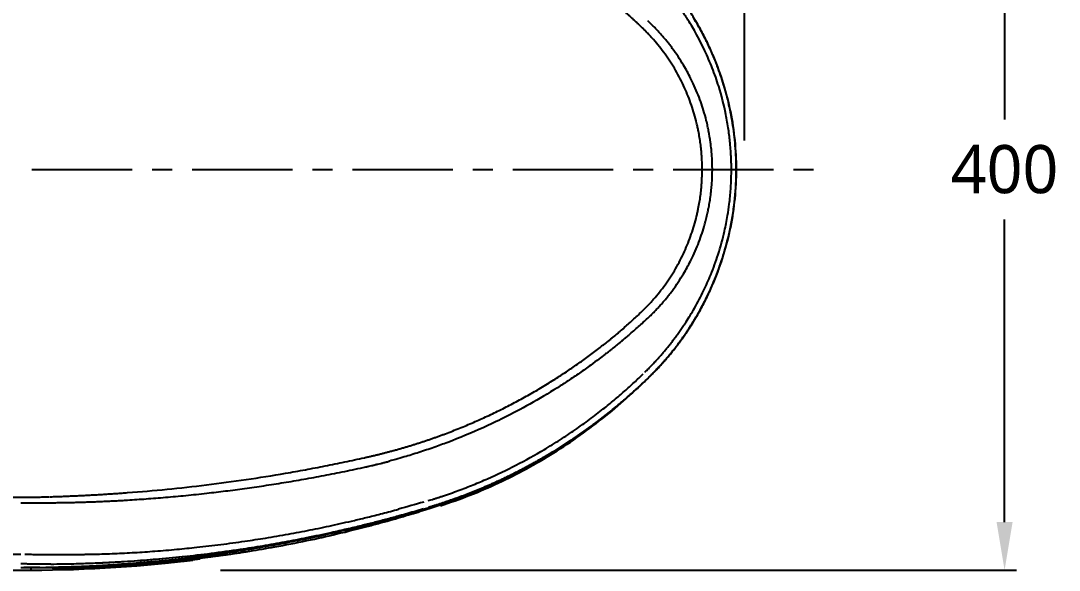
# Model space of a CAD drawing. Extents: x -7692 to 9871, y -72 to 2456.
# Drawn here: x -7241 to -6723, y 1476 to 1750 of the extents above; entities that cross this region are included whole.
import ezdxf

# ---------------------------------------------------------------- set-up
doc = ezdxf.new("R2010")
doc.units = 0
doc.header["$LTSCALE"] = 20
doc.header["$MEASUREMENT"] = 0
doc.linetypes.add('CENTER', pattern=[2, 1.25, -0.25, 0.25, -0.25])
doc.layers.get('0').update_dxf_attribs({"linetype": 'CONTINUOUS'})
doc.layers.get('DEFPOINTS').update_dxf_attribs({"linetype": 'CONTINUOUS'})
doc.layers.add('CENTER', color=2, linetype='CENTER')
doc.styles.get("Standard").update_dxf_attribs({"font": 'NanumGothic.ttf'})
doc.dimstyles.get("Standard").update_dxf_attribs({"dimtxt": 2.7, "dimasz": 2.5, "dimexe": 1.5, "dimexo": 1.5, "dimgap": 1.5, "dimtad": 1, "dimdec": 0, "dimlfac": 10, "dimzin": 0, "dimdsep": 46, "dimtxsty": 'Standard', "dimcen": 0, "dimclrt": 2, "dimadec": 0, "dimazin": 0, "dimtfac": 1, "dimtdec": 0, "dimtmove": 0, "dimatfit": 3, "dimfxl": 0, "dimtolj": 1, "dimtzin": 0, "dimarcsym": 0})

# ---------------------------------------------------------------- blocks, each defined once
blk = doc.blocks.new('*D40')
at = {"color": 3, "lineweight": -2}
for p, q in [((-7534.92, 1868.66), (-7534.92, 1979.6)), ((-6879.87, 1690.11), (-6879.87, 1979.6)), ((-7514.92, 1974.6), (-6899.87, 1974.6))]:
    blk.add_line(p, q, dxfattribs=at)
at = {"color": 3}
for points in [[(-7514.92, 1977.94), (-7514.92, 1971.27), (-7534.92, 1974.6)], [(-6899.87, 1977.94), (-6899.87, 1971.27), (-6879.87, 1974.6)]]:
    blk.add_solid(points, dxfattribs=at)
at = {"layer": 'DEFPOINTS', "color": 0}
for p in [(-6879.87, 1974.6), (-7534.92, 1867.16), (-6879.87, 1688.61)]:
    blk.add_point(p, dxfattribs=at)
at = {"color": 2, "insert": (-7207.4, 1995.49), "char_height": 20, "attachment_point": 5}
blk.add_mtext('\\A1;655', dxfattribs=at)
blk = doc.blocks.new('*D42')
at = {"color": 3, "lineweight": -2}
for p, q in [((-7137.92, 1875.72), (-6744.11, 1875.72)), ((-6750.11, 1851.72), (-6750.11, 1700.7)), ((-6750.11, 1499.72), (-6750.11, 1650.74)), ((-7141.31, 1475.72), (-6744.11, 1475.72))]:
    blk.add_line(p, q, dxfattribs=at)
at = {"color": 3}
for points in [[(-6754.11, 1851.72), (-6746.11, 1851.72), (-6750.11, 1875.72)], [(-6754.11, 1499.72), (-6746.11, 1499.72), (-6750.11, 1475.72)]]:
    blk.add_solid(points, dxfattribs=at)
at = {"layer": 'DEFPOINTS', "color": 0}
for p in [(-7139.72, 1875.72), (-7143.11, 1475.72), (-6750.11, 1475.72)]:
    blk.add_point(p, dxfattribs=at)
at = {"color": 2, "insert": (-6750.11, 1675.72), "char_height": 24, "attachment_point": 5}
blk.add_mtext('\\A1;400', dxfattribs=at)

msp = doc.modelspace()

# ---------------------------------------------------------------- linework, layer by layer
for p, q in [((-7225.32, 1476.93), (-7216.58, 1476.9)), ((-7179.91, 1479.07), (-7179.59, 1478.49))]:
    msp.add_line(p, q)
at = {"flags": 128}
for points in [[(-7235.71, 1475.74), (-7235.71, 1475.87), (-7235.71, 1476.26), (-7235.71, 1476.91), (-7235.71, 1476.94)], [(-7176.59, 1479.32), (-7176.43, 1479.59), (-7176.33, 1480.02)]]:
    msp.add_lwpolyline(points, dxfattribs=at)
for centre, radius, start, end in [((-7112.35, 1757.25), 261.13, 287.8474, 301.176), ((-7239.35, 2173.88), 696.73, 269.86822, 286.42933), ((-7234.87, 2203.79), 725.1, 271.99119, 276.00867), ((-7154.15, 1482.71), 2.28, 334.3735, 359.714), ((-7235.44, 2111.48), 635.66, 269.97515, 277.59532)]:
    msp.add_arc(centre, radius, start, end)
for points, knots in [([(-6927.51, 1572.01), (-6927.22, 1572.29), (-6926.64, 1572.86), (-6925.78, 1573.73), (-6924.92, 1574.6), (-6924.08, 1575.47), (-6923.24, 1576.36), (-6922.42, 1577.24), (-6921.6, 1578.14), (-6920.79, 1579.04), (-6919.98, 1579.94), (-6919.19, 1580.85), (-6918.4, 1581.77), (-6917.63, 1582.69), (-6916.86, 1583.61), (-6916.1, 1584.54), (-6915.35, 1585.48), (-6914.61, 1586.42), (-6913.88, 1587.37), (-6913.16, 1588.32), (-6912.44, 1589.27), (-6911.74, 1590.23), (-6911.04, 1591.19), (-6910.35, 1592.16), (-6909.67, 1593.13), (-6907.86, 1595.78), (-6905.02, 1600.18), (-6901.41, 1606.46), (-6898.13, 1612.87), (-6894.18, 1621.65), (-6890.07, 1632.96), (-6886.5, 1646.98), (-6884.35, 1661.28), (-6883.63, 1675.72), (-6884.35, 1690.17), (-6886.5, 1704.46), (-6890.07, 1718.48), (-6894.18, 1729.8), (-6898.13, 1738.57), (-6901.41, 1744.98), (-6905.02, 1751.26), (-6908.04, 1755.94), (-6910.25, 1759.14), (-6911.52, 1760.92), (-6912.82, 1762.69), (-6914.16, 1764.44), (-6915.52, 1766.18), (-6916.92, 1767.9), (-6918.34, 1769.61), (-6919.8, 1771.29), (-6921.28, 1772.96), (-6922.79, 1774.61), (-6924.34, 1776.24), (-6925.91, 1777.85), (-6926.98, 1778.91), (-6927.51, 1779.44)], [0, 0, 0, 0, 0.005295, 0.010583, 0.015863, 0.021136, 0.026401, 0.031659, 0.036909, 0.042152, 0.047388, 0.052616, 0.057836, 0.06305, 0.068255, 0.073454, 0.078645, 0.083828, 0.089004, 0.094173, 0.099334, 0.104488, 0.109634, 0.114773, 0.119904, 0.125028, 0.15653, 0.187867, 0.219038, 0.250045, 0.312712, 0.375023, 0.437568, 0.500001, 0.562433, 0.624979, 0.687289, 0.749957, 0.780963, 0.812134, 0.843471, 0.874973, 0.884438, 0.893929, 0.903445, 0.912986, 0.922553, 0.932145, 0.941763, 0.951405, 0.961074, 0.970767, 0.980486, 0.99023, 1, 1, 1, 1]), ([(-6931.06, 1746.6), (-6931.44, 1746.95), (-6932.19, 1747.67), (-6933.32, 1748.73), (-6934.46, 1749.79), (-6935.6, 1750.84), (-6936.76, 1751.89), (-6937.93, 1752.93), (-6939.1, 1753.97), (-6940.56, 1755.25), (-6942.3, 1756.74), (-6944.32, 1758.45), (-6946.37, 1760.14), (-6948.43, 1761.81), (-6949.82, 1762.91), (-6950.52, 1763.46)], [0, 0, 0, 0, 0.0600672, 0.1202701, 0.1806111, 0.2410924, 0.3017163, 0.362485, 0.4234008, 0.4844659, 0.5874198, 0.6904398, 0.7935362, 0.8967195, 1, 1, 1, 1]), ([(-6912.95, 1593.88), (-6912.72, 1594.2), (-6912.26, 1594.84), (-6911.57, 1595.82), (-6910.9, 1596.79), (-6910.23, 1597.78), (-6909.57, 1598.76), (-6908.46, 1600.46), (-6906.84, 1603.05), (-6903.83, 1608.14), (-6900.3, 1614.85), (-6896.34, 1623.77), (-6892.75, 1633.68), (-6890.04, 1643.59), (-6888.38, 1652.03), (-6887.36, 1659.01), (-6886.68, 1665.93), (-6886.35, 1673.51), (-6886.44, 1681.18), (-6886.94, 1688.56), (-6887.81, 1695.88), (-6889.46, 1705.43), (-6891.69, 1714.14), (-6894.24, 1721.83), (-6896.45, 1727.79), (-6899.69, 1735.33), (-6903.3, 1742.34), (-6906.43, 1747.72), (-6908.24, 1750.64), (-6909.73, 1752.92), (-6910.79, 1754.48), (-6911.86, 1756.03), (-6912.59, 1757.05), (-6912.95, 1757.56)], [0, 0, 0, 0, 0.006789, 0.013578, 0.020369, 0.027162, 0.033958, 0.040758, 0.062014, 0.086346, 0.142132, 0.192064, 0.253649, 0.322746, 0.36805, 0.401158, 0.443638, 0.487235, 0.531263, 0.575004, 0.614094, 0.657721, 0.741073, 0.767946, 0.796731, 0.850029, 0.908741, 0.931758, 0.956915, 0.967698, 0.978471, 0.989237, 1, 1, 1, 1]), ([(-6931.06, 1604.85), (-6930.84, 1605.06), (-6930.38, 1605.5), (-6929.71, 1606.17), (-6929.04, 1606.84), (-6928.38, 1607.51), (-6927.73, 1608.2), (-6927.08, 1608.89), (-6926.44, 1609.58), (-6925.81, 1610.28), (-6924.38, 1611.9), (-6922.21, 1614.5), (-6919.4, 1618.22), (-6916.73, 1622.11), (-6914.22, 1626.2), (-6911.91, 1630.41), (-6909.16, 1636.08), (-6906.25, 1643.34), (-6904.32, 1649.95), (-6903.32, 1654.28), (-6902.82, 1656.66), (-6902.3, 1659.5), (-6901.82, 1662.73), (-6901.45, 1665.91), (-6901.18, 1669.1), (-6901.02, 1672.36), (-6900.94, 1676.81), (-6901.09, 1681.19), (-6901.45, 1685.47), (-6901.8, 1688.57), (-6902.26, 1691.68), (-6902.75, 1694.44), (-6903.25, 1696.85), (-6904.26, 1701.27), (-6906.2, 1707.94), (-6909.1, 1715.23), (-6911.87, 1720.95), (-6914.21, 1725.21), (-6916.74, 1729.35), (-6919.44, 1733.28), (-6922.27, 1737.02), (-6924.61, 1739.81), (-6926.38, 1741.79), (-6927.52, 1743.03), (-6928.68, 1744.24), (-6929.86, 1745.43), (-6930.66, 1746.21), (-6931.06, 1746.6)], [0, 0, 0, 0, 0.005997, 0.011993, 0.017987, 0.02398, 0.029973, 0.035967, 0.041962, 0.047958, 0.053956, 0.083103, 0.112207, 0.142421, 0.172699, 0.203082, 0.233443, 0.292137, 0.351019, 0.363631, 0.376293, 0.397198, 0.418225, 0.438064, 0.457781, 0.478738, 0.499949, 0.54199, 0.561532, 0.581239, 0.601123, 0.620891, 0.634334, 0.647782, 0.706749, 0.765541, 0.796298, 0.827102, 0.857739, 0.888335, 0.917535, 0.946803, 0.957444, 0.968081, 0.978717, 0.989356, 1, 1, 1, 1]), ([(-6928.13, 1601.51), (-6927.88, 1601.74), (-6927.38, 1602.21), (-6926.64, 1602.93), (-6925.9, 1603.66), (-6925.16, 1604.41), (-6924.42, 1605.16), (-6923.68, 1605.94), (-6922.95, 1606.72), (-6922.22, 1607.52), (-6921.49, 1608.34), (-6920.77, 1609.17), (-6920.05, 1610.01), (-6919.33, 1610.86), (-6918.62, 1611.73), (-6917.91, 1612.62), (-6917.2, 1613.52), (-6916.5, 1614.43), (-6915.05, 1616.38), (-6912.91, 1619.44), (-6909.86, 1624.28), (-6907.42, 1628.71), (-6905.21, 1633.23), (-6903.49, 1637.15), (-6901.77, 1641.64), (-6900.25, 1646.27), (-6899.11, 1650.36), (-6898.31, 1653.77), (-6897.76, 1656.42), (-6897.27, 1659.13), (-6896.8, 1662.26), (-6896.42, 1665.47), (-6896.03, 1670.01), (-6895.83, 1675.71), (-6896.03, 1681.39), (-6896.41, 1685.9), (-6896.9, 1690.01), (-6897.53, 1693.87), (-6898.28, 1697.5), (-6899.07, 1700.89), (-6900.18, 1704.97), (-6901.7, 1709.61), (-6903.42, 1714.11), (-6905.14, 1718.04), (-6907.36, 1722.62), (-6909.83, 1727.13), (-6912.93, 1732.05), (-6915.3, 1735.41), (-6917.17, 1737.89), (-6918.5, 1739.57), (-6919.85, 1741.21), (-6921.21, 1742.79), (-6922.57, 1744.32), (-6923.95, 1745.79), (-6925.34, 1747.22), (-6926.73, 1748.6), (-6927.67, 1749.49), (-6928.13, 1749.94)], [0, 0, 0, 0, 0.006185, 0.01242, 0.018704, 0.025038, 0.031421, 0.037853, 0.044336, 0.050867, 0.057448, 0.064079, 0.07076, 0.07749, 0.08427, 0.0911, 0.097979, 0.104908, 0.111887, 0.141926, 0.172296, 0.215016, 0.233002, 0.263082, 0.292059, 0.319622, 0.350756, 0.368495, 0.382668, 0.399406, 0.418042, 0.439645, 0.457676, 0.499951, 0.542106, 0.559951, 0.58143, 0.616441, 0.630374, 0.648048, 0.679192, 0.706502, 0.735821, 0.765986, 0.783817, 0.827509, 0.858693, 0.888657, 0.901777, 0.914709, 0.927455, 0.940012, 0.952383, 0.964567, 0.976565, 0.988376, 1, 1, 1, 1]), ([(-6905.5, 1599.68), (-6905.28, 1600.04), (-6904.05, 1601.97), (-6902.12, 1605.4), (-6899.79, 1609.75), (-6897.79, 1613.85), (-6895.95, 1617.91), (-6894.07, 1622.41), (-6892.21, 1627.38), (-6890.4, 1632.83), (-6888.76, 1638.52), (-6887.26, 1644.72), (-6885.92, 1651.57), (-6884.87, 1658.87), (-6884.21, 1666.23), (-6883.84, 1675.31), (-6884.14, 1685.79), (-6885.44, 1697.35), (-6887.46, 1707.99), (-6890.12, 1717.95), (-6892.61, 1725.24), (-6894.49, 1730.01), (-6895.53, 1732.52), (-6896.59, 1734.96), (-6897.67, 1737.31), (-6898.77, 1739.6), (-6899.99, 1742.03), (-6901.87, 1745.63), (-6903.53, 1748.41), (-6904.65, 1750.29)], [0, 0, 0, 0, 0.008108, 0.043289, 0.074515, 0.101563, 0.129695, 0.15891, 0.194007, 0.23024, 0.267609, 0.306114, 0.350989, 0.399789, 0.445628, 0.491056, 0.57173, 0.644009, 0.711037, 0.77672, 0.839216, 0.856752, 0.8739, 0.890658, 0.907028, 0.923008, 0.9386, 0.958559, 1, 1, 1, 1]), ([(-6950.52, 1587.98), (-6950.09, 1588.33), (-6949.22, 1589.01), (-6947.92, 1590.05), (-6946.63, 1591.09), (-6945.35, 1592.15), (-6944.07, 1593.21), (-6942.8, 1594.28), (-6941.54, 1595.35), (-6939.91, 1596.76), (-6937.93, 1598.5), (-6935.6, 1600.6), (-6933.31, 1602.71), (-6931.81, 1604.13), (-6931.06, 1604.85)], [0, 0, 0, 0, 0.064567, 0.129099, 0.193598, 0.258065, 0.322505, 0.386919, 0.45131, 0.51568, 0.637602, 0.758951, 0.879744, 1, 1, 1, 1]), ([(-6948.07, 1584.53), (-6947.62, 1584.89), (-6946.72, 1585.59), (-6945.39, 1586.66), (-6944.07, 1587.72), (-6942.75, 1588.79), (-6941.45, 1589.86), (-6940.17, 1590.93), (-6938.89, 1592), (-6937.21, 1593.43), (-6935.14, 1595.21), (-6932.73, 1597.34), (-6930.4, 1599.43), (-6928.88, 1600.82), (-6928.13, 1601.51)], [0, 0, 0, 0, 0.065504, 0.130699, 0.195586, 0.260165, 0.324437, 0.388402, 0.452062, 0.515417, 0.641397, 0.764151, 0.883685, 1, 1, 1, 1]), ([(-6910.56, 1591.99), (-6909.58, 1593.4), (-6907.83, 1595.91), (-6906.22, 1598.52), (-6905.5, 1599.68)], [0, 0, 0, 0, 0.557878, 1, 1, 1, 1]), ([(-6929.53, 1574.56), (-6929.24, 1574.85), (-6928.65, 1575.43), (-6927.79, 1576.3), (-6926.95, 1577.17), (-6926.12, 1578.03), (-6925.3, 1578.89), (-6924.51, 1579.74), (-6923.73, 1580.59), (-6922.97, 1581.44), (-6922.22, 1582.28), (-6921.48, 1583.12), (-6920.56, 1584.19), (-6919.45, 1585.51), (-6918.14, 1587.1), (-6916.83, 1588.73), (-6915.53, 1590.4), (-6914.23, 1592.12), (-6913.38, 1593.29), (-6912.95, 1593.88)], [0, 0, 0, 0, 0.0486696, 0.0967577, 0.1442705, 0.191214, 0.237594, 0.283416, 0.3286853, 0.373407, 0.4175861, 0.4612274, 0.5043354, 0.5838152, 0.6645007, 0.7464237, 0.8296204, 0.914131, 1, 1, 1, 1]), ([(-6927.56, 1572.06), (-6927.27, 1572.35), (-6926.68, 1572.93), (-6925.81, 1573.8), (-6924.95, 1574.67), (-6924.11, 1575.55), (-6923.28, 1576.42), (-6922.46, 1577.3), (-6921.66, 1578.17), (-6920.87, 1579.05), (-6920.09, 1579.92), (-6919.33, 1580.79), (-6918.58, 1581.67), (-6917.84, 1582.54), (-6917.12, 1583.41), (-6916.41, 1584.28), (-6915.71, 1585.14), (-6915.03, 1586.01), (-6914.35, 1586.87), (-6913.69, 1587.73), (-6913.04, 1588.59), (-6912.4, 1589.44), (-6911.78, 1590.29), (-6911.16, 1591.14), (-6910.76, 1591.71), (-6910.56, 1591.99)], [0, 0, 0, 0, 0.047392, 0.094429, 0.141112, 0.18744, 0.233412, 0.279028, 0.324289, 0.369193, 0.413741, 0.457933, 0.501768, 0.545248, 0.58837, 0.631137, 0.673547, 0.7156, 0.757298, 0.798639, 0.839624, 0.880253, 0.920525, 0.960441, 1, 1, 1, 1]), ([(-7057.76, 1534.73), (-7057.19, 1534.88), (-7056.04, 1535.18), (-7054.32, 1535.65), (-7052.61, 1536.13), (-7050.9, 1536.62), (-7049.2, 1537.12), (-7047.49, 1537.62), (-7045.8, 1538.14), (-7044.11, 1538.67), (-7042.42, 1539.2), (-7040.73, 1539.75), (-7039.05, 1540.3), (-7037.38, 1540.87), (-7035.71, 1541.45), (-7034.04, 1542.03), (-7032.38, 1542.63), (-7030.72, 1543.23), (-7027.26, 1544.52), (-7022.03, 1546.56), (-7015.07, 1549.48), (-7008.16, 1552.59), (-7001.32, 1555.88), (-6994.57, 1559.34), (-6987.93, 1562.96), (-6981.4, 1566.74), (-6976.18, 1569.95), (-6972.2, 1572.49), (-6969.43, 1574.31), (-6966.67, 1576.16), (-6963.93, 1578.05), (-6961.21, 1579.97), (-6958.51, 1581.92), (-6955.83, 1583.91), (-6953.16, 1585.92), (-6951.4, 1587.3), (-6950.52, 1587.98)], [0, 0, 0, 0, 0.014895, 0.029773, 0.044636, 0.059482, 0.074314, 0.089131, 0.103933, 0.118723, 0.133499, 0.148262, 0.163014, 0.177754, 0.192484, 0.207202, 0.221911, 0.236611, 0.251302, 0.313958, 0.376708, 0.439593, 0.502654, 0.565523, 0.628122, 0.690491, 0.752673, 0.780074, 0.807487, 0.834914, 0.862361, 0.88983, 0.917324, 0.944849, 0.972406, 1, 1, 1, 1]), ([(-6948.07, 1584.53), (-6948.56, 1584.15), (-6950, 1583.04), (-6952.83, 1580.87), (-6957.03, 1577.75), (-6962.17, 1574.09), (-6967.72, 1570.34), (-6975.91, 1565.04), (-6986.55, 1558.71), (-6998.96, 1552.15), (-7012.56, 1545.68), (-7024.22, 1540.85), (-7034.99, 1536.92), (-7041.02, 1534.89), (-7045.97, 1533.33), (-7049.81, 1532.18), (-7053.45, 1531.15), (-7055.89, 1530.48), (-7056.92, 1530.19)], [0, 0, 0, 0, 0.015274, 0.044171, 0.086697, 0.142856, 0.197979, 0.249999, 0.380946, 0.499998, 0.593327, 0.749994, 0.809552, 0.874998, 0.906624, 0.937498, 0.973766, 1, 1, 1, 1]), ([(-7037.75, 1507.13), (-7037.26, 1507.27), (-7036.29, 1507.57), (-7034.82, 1508.02), (-7033.33, 1508.49), (-7031.83, 1508.97), (-7030.32, 1509.47), (-7028.79, 1509.98), (-7027.24, 1510.51), (-7025.68, 1511.05), (-7024.1, 1511.61), (-7022.51, 1512.19), (-7020.91, 1512.78), (-7019.29, 1513.39), (-7017.66, 1514.02), (-7016.01, 1514.66), (-7014.35, 1515.32), (-7012.68, 1516.01), (-7010.99, 1516.71), (-7009.29, 1517.43), (-7007.58, 1518.17), (-7005.86, 1518.93), (-7004.12, 1519.7), (-7002.37, 1520.5), (-7000.61, 1521.32), (-6998.84, 1522.17), (-6997.06, 1523.03), (-6995.26, 1523.91), (-6993.46, 1524.82), (-6991.64, 1525.75), (-6989.82, 1526.7), (-6987.98, 1527.68), (-6986.14, 1528.68), (-6984.29, 1529.7), (-6982.43, 1530.75), (-6980.56, 1531.82), (-6975.17, 1534.96), (-6967.42, 1539.82), (-6958.49, 1546.02), (-6952.62, 1550.4), (-6948.68, 1553.47), (-6945.74, 1555.83), (-6942.88, 1558.19), (-6940.15, 1560.5), (-6937.56, 1562.76), (-6935.09, 1564.97), (-6932.74, 1567.12), (-6930.51, 1569.2), (-6929.08, 1570.59), (-6928.38, 1571.26)], [0, 0, 0, 0, 0.011972, 0.024091, 0.036357, 0.04877, 0.061331, 0.074038, 0.086893, 0.099894, 0.113043, 0.126339, 0.139781, 0.153371, 0.167109, 0.180993, 0.195024, 0.209202, 0.223528, 0.238001, 0.25262, 0.267387, 0.282301, 0.297362, 0.31257, 0.327924, 0.343426, 0.359075, 0.374871, 0.390814, 0.406903, 0.42314, 0.439523, 0.456054, 0.472731, 0.489556, 0.506527, 0.618756, 0.703402, 0.760464, 0.789942, 0.819779, 0.848594, 0.876385, 0.903153, 0.928899, 0.953622, 0.977322, 1, 1, 1, 1]), ([(-7037.67, 1506.89), (-7037.14, 1507.05), (-7036.09, 1507.37), (-7034.51, 1507.86), (-7032.94, 1508.36), (-7031.38, 1508.87), (-7029.82, 1509.39), (-7028.27, 1509.92), (-7026.73, 1510.45), (-7025.19, 1510.99), (-7023.66, 1511.54), (-7022.14, 1512.1), (-7020.63, 1512.67), (-7019.12, 1513.24), (-7017.62, 1513.82), (-7016.13, 1514.41), (-7014.64, 1515), (-7013.16, 1515.61), (-7011.69, 1516.22), (-7010.23, 1516.84), (-7008.77, 1517.46), (-7005.3, 1518.97), (-6999.88, 1521.45), (-6992.61, 1525.05), (-6985.5, 1528.84), (-6978.51, 1532.84), (-6971.63, 1537.05), (-6964.85, 1541.49), (-6958.26, 1546.09), (-6953.1, 1549.93), (-6949.28, 1552.89), (-6946.75, 1554.91), (-6944.24, 1556.96), (-6941.76, 1559.03), (-6939.31, 1561.13), (-6936.89, 1563.25), (-6934.5, 1565.4), (-6932.14, 1567.58), (-6929.81, 1569.78), (-6928.28, 1571.26), (-6927.51, 1572.01)], [0, 0, 0, 0, 0.012828, 0.025626, 0.038392, 0.051127, 0.063832, 0.076505, 0.089147, 0.101759, 0.114339, 0.126889, 0.139407, 0.151895, 0.164351, 0.176777, 0.189171, 0.201534, 0.213867, 0.226168, 0.238439, 0.250678, 0.314057, 0.376887, 0.439167, 0.500898, 0.563926, 0.626563, 0.688811, 0.750669, 0.775798, 0.800883, 0.825925, 0.850923, 0.875878, 0.90079, 0.925657, 0.950482, 0.975263, 1, 1, 1, 1]), ([(-7037.64, 1510.45), (-7037.19, 1510.59), (-7036.27, 1510.87), (-7034.88, 1511.3), (-7033.46, 1511.75), (-7032.01, 1512.22), (-7028.39, 1513.42), (-7022.74, 1515.41), (-7015.24, 1518.31), (-7005.59, 1522.39), (-6993.68, 1528.06), (-6981.66, 1534.7), (-6971.89, 1540.74), (-6964.36, 1545.75), (-6957.18, 1550.9), (-6951.62, 1555.16), (-6947.56, 1558.43), (-6944.88, 1560.64), (-6942.28, 1562.85), (-6939.75, 1565.05), (-6937.3, 1567.25), (-6934.91, 1569.43), (-6932.6, 1571.6), (-6931.09, 1573.05), (-6930.34, 1573.77)], [0, 0, 0, 0, 0.01144, 0.023136, 0.035087, 0.047293, 0.059754, 0.126886, 0.191105, 0.252501, 0.37783, 0.506279, 0.579686, 0.651397, 0.721418, 0.78976, 0.817745, 0.845233, 0.872232, 0.898744, 0.924774, 0.950325, 0.975399, 1, 1, 1, 1]), ([(-7031.51, 1507.86), (-7026.62, 1509.56), (-7016.83, 1512.97), (-7002.52, 1519.2), (-6988.52, 1526.24), (-6974.91, 1534.18), (-6961.72, 1542.94), (-6949.09, 1552.6), (-6940.12, 1560.06), (-6935.59, 1564.5), (-6934.87, 1565.21)], [0, 0, 0, 0, 0.1369544, 0.274597, 0.4129285, 0.5519484, 0.691657, 0.832054, 0.9731397, 1, 1, 1, 1]), ([(-7031.65, 1508.31), (-7029.63, 1508.99), (-7025.73, 1510.29), (-7020.2, 1512.34), (-7015.2, 1514.3), (-7010.72, 1516.16), (-7006.75, 1517.9), (-7002.93, 1519.63), (-6998.85, 1521.57), (-6994.31, 1523.83), (-6989.48, 1526.36), (-6984.57, 1529.06), (-6979.61, 1531.94), (-6973.46, 1535.69), (-6966.11, 1540.51), (-6959.52, 1545.1), (-6955.83, 1547.98), (-6954.9, 1548.71)], [0, 0, 0, 0, 0.073646, 0.141325, 0.203022, 0.258727, 0.308436, 0.352152, 0.402911, 0.464008, 0.526662, 0.590875, 0.656646, 0.723974, 0.838801, 0.959297, 1, 1, 1, 1]), ([(-7069.5, 1531.88), (-7068.94, 1532.01), (-7067.81, 1532.26), (-7066.13, 1532.65), (-7064.45, 1533.05), (-7062.78, 1533.45), (-7061.1, 1533.87), (-7059.43, 1534.29), (-7058.32, 1534.58), (-7057.76, 1534.73)], [0, 0, 0, 0, 0.143112, 0.286132, 0.429065, 0.571913, 0.714683, 0.857377, 1, 1, 1, 1]), ([(-7226.65, 1512.39), (-7225.71, 1512.42), (-7223.84, 1512.47), (-7221.03, 1512.57), (-7218.22, 1512.68), (-7215.42, 1512.8), (-7212.62, 1512.93), (-7209.83, 1513.06), (-7207.04, 1513.2), (-7204.26, 1513.35), (-7201.48, 1513.51), (-7198.71, 1513.68), (-7195.93, 1513.86), (-7193.17, 1514.05), (-7190.41, 1514.24), (-7182, 1514.86), (-7167.96, 1516.08), (-7148.23, 1518.27), (-7128.52, 1520.92), (-7113.72, 1523.28), (-7103.88, 1525), (-7098.95, 1525.89), (-7094.03, 1526.81), (-7089.12, 1527.77), (-7084.21, 1528.75), (-7079.3, 1529.76), (-7074.4, 1530.8), (-7071.13, 1531.52), (-7069.5, 1531.88)], [0, 0, 0, 0, 0.017984, 0.035932, 0.053846, 0.071726, 0.089572, 0.107383, 0.12516, 0.142904, 0.160614, 0.178291, 0.195934, 0.213544, 0.231121, 0.248665, 0.37403, 0.498851, 0.624672, 0.749606, 0.780954, 0.812286, 0.843603, 0.874906, 0.906196, 0.937474, 0.968742, 1, 1, 1, 1]), ([(-7068.83, 1527.28), (-7068.33, 1527.39), (-7067.32, 1527.62), (-7065.82, 1527.96), (-7064.33, 1528.32), (-7062.83, 1528.68), (-7061.35, 1529.04), (-7059.87, 1529.42), (-7058.39, 1529.8), (-7057.41, 1530.06), (-7056.92, 1530.19)], [0, 0, 0, 0, 0.125977, 0.251672, 0.377086, 0.502221, 0.627078, 0.75166, 0.875967, 1, 1, 1, 1]), ([(-7226.74, 1509.41), (-7225.87, 1509.41), (-7224.12, 1509.43), (-7221.48, 1509.46), (-7218.81, 1509.5), (-7216.12, 1509.56), (-7213.4, 1509.62), (-7210.65, 1509.7), (-7207.87, 1509.79), (-7205.06, 1509.88), (-7202.22, 1509.99), (-7199.36, 1510.12), (-7196.47, 1510.25), (-7193.55, 1510.4), (-7190.61, 1510.56), (-7185.55, 1510.86), (-7178.25, 1511.34), (-7168.58, 1512.11), (-7158.48, 1513.04), (-7150.05, 1513.94), (-7143.43, 1514.7), (-7138.74, 1515.28), (-7134.01, 1515.88), (-7129.24, 1516.53), (-7124.42, 1517.2), (-7119.57, 1517.92), (-7114.67, 1518.67), (-7109.73, 1519.46), (-7104.75, 1520.29), (-7099.74, 1521.17), (-7094.68, 1522.08), (-7089.58, 1523.03), (-7084.45, 1524.02), (-7079.27, 1525.06), (-7074.06, 1526.15), (-7070.58, 1526.9), (-7068.83, 1527.28)], [0, 0, 0, 0, 0.016629, 0.033429, 0.0504, 0.067542, 0.084855, 0.102339, 0.119993, 0.137819, 0.155816, 0.173983, 0.192321, 0.21083, 0.22951, 0.24836, 0.306945, 0.368167, 0.432026, 0.498524, 0.527891, 0.557522, 0.587417, 0.617574, 0.647996, 0.678681, 0.70963, 0.740843, 0.772319, 0.804058, 0.83606, 0.868324, 0.90085, 0.933639, 0.966689, 1, 1, 1, 1]), ([(-7292.07, 1512.01), (-7291.58, 1512.01), (-7290.53, 1512.01), (-7288.83, 1512.01), (-7286.89, 1512.01), (-7284.25, 1512.02), (-7281.1, 1512.02), (-7275.83, 1512.02), (-7269.83, 1512.03), (-7263.68, 1512.04), (-7257.85, 1512.06), (-7252.5, 1512.08), (-7247.3, 1512.1), (-7243.74, 1512.12), (-7241.68, 1512.13), (-7240.8, 1512.14)], [0, 0, 0, 0, 0.0281252, 0.0608762, 0.0982532, 0.1402561, 0.2137856, 0.2808412, 0.4469589, 0.5628767, 0.6408228, 0.7891403, 0.8775372, 0.9478238, 1, 1, 1, 1]), ([(-7240.92, 1509.38), (-7240.45, 1509.37), (-7239.43, 1509.37), (-7237.82, 1509.36), (-7236, 1509.35), (-7233.88, 1509.35), (-7231.58, 1509.36), (-7229.23, 1509.38), (-7227.72, 1509.4), (-7226.99, 1509.4)], [0, 0, 0, 0, 0.101172, 0.216858, 0.347075, 0.491793, 0.673172, 0.842594, 1, 1, 1, 1]), ([(-7240.8, 1512.14), (-7240.13, 1512.14), (-7238.96, 1512.15), (-7236.64, 1512.17), (-7233.83, 1512.2), (-7230.94, 1512.27), (-7228.63, 1512.33), (-7227.47, 1512.36), (-7226.9, 1512.38)], [0, 0, 0, 0, 0.145153, 0.25011, 0.499928, 0.749787, 0.874837, 1, 1, 1, 1]), ([(-7152.09, 1481.72), (-7151.24, 1481.82), (-7149.54, 1482.03), (-7146.99, 1482.35), (-7144.43, 1482.67), (-7141.88, 1483.01), (-7139.33, 1483.36), (-7136.79, 1483.72), (-7134.24, 1484.1), (-7131.7, 1484.48), (-7129.15, 1484.87), (-7123.32, 1485.79), (-7112.98, 1487.56), (-7098.53, 1490.38), (-7082.72, 1493.88), (-7070.3, 1496.97), (-7060.99, 1499.47), (-7055.38, 1501.04), (-7050.1, 1502.57), (-7045.16, 1504.04), (-7040.55, 1505.46), (-7036.27, 1506.81), (-7033.53, 1507.7), (-7032.21, 1508.12)], [0, 0, 0, 0, 0.020936, 0.041871, 0.062805, 0.083739, 0.104674, 0.125609, 0.146543, 0.167477, 0.188409, 0.20934, 0.311582, 0.444314, 0.568735, 0.706404, 0.756536, 0.803939, 0.848613, 0.890556, 0.929769, 0.966251, 1, 1, 1, 1]), ([(-7032.21, 1508.12), (-7032.19, 1508.17), (-7032.16, 1508.26), (-7032.15, 1508.47), (-7032.19, 1508.7), (-7032.19, 1508.73)], [0, 0, 0, 0, 0.429289, 0.94772, 1, 1, 1, 1]), ([(-7031.65, 1508.3), (-7031.7, 1508.29), (-7031.79, 1508.26), (-7031.9, 1508.22), (-7032, 1508.19), (-7032.07, 1508.17), (-7032.15, 1508.14), (-7032.19, 1508.13), (-7032.21, 1508.12)], [0, 0, 0, 0, 0.249767, 0.499838, 0.608309, 0.749917, 0.905386, 1, 1, 1, 1]), ([(-7031.63, 1508.9), (-7031.63, 1508.9), (-7031.59, 1508.67), (-7031.6, 1508.46), (-7031.64, 1508.35), (-7031.65, 1508.31)], [0, 0, 0, 0, 0.017271, 0.54963, 1, 1, 1, 1]), ([(-7240.92, 1477.07), (-7240.03, 1477.07), (-7238.24, 1477.07), (-7235.57, 1477.08), (-7232.9, 1477.1), (-7230.24, 1477.13), (-7227.58, 1477.17), (-7224.93, 1477.22), (-7222.28, 1477.28), (-7219.63, 1477.35), (-7216.99, 1477.43), (-7214.36, 1477.52), (-7211.73, 1477.62), (-7209.1, 1477.73), (-7206.48, 1477.84), (-7203.86, 1477.97), (-7201.25, 1478.11), (-7198.64, 1478.26), (-7196.04, 1478.42), (-7193.45, 1478.58), (-7190.85, 1478.76), (-7188.27, 1478.94), (-7185.69, 1479.14), (-7183.11, 1479.34), (-7180.54, 1479.56), (-7177.97, 1479.78), (-7175.41, 1480.01), (-7172.86, 1480.25), (-7170.31, 1480.5), (-7167.76, 1480.76), (-7165.22, 1481.02), (-7162.69, 1481.3), (-7160.16, 1481.58), (-7157.64, 1481.88), (-7155.12, 1482.18), (-7152.61, 1482.49), (-7150.1, 1482.81), (-7147.6, 1483.14), (-7145.1, 1483.47), (-7142.61, 1483.82), (-7140.13, 1484.17), (-7136.67, 1484.67), (-7132.23, 1485.35), (-7126.82, 1486.21), (-7121.43, 1487.11), (-7116.05, 1488.06), (-7110.7, 1489.04), (-7105.36, 1490.07), (-7100.04, 1491.13), (-7094.73, 1492.23), (-7089.45, 1493.38), (-7084.18, 1494.56), (-7078.94, 1495.78), (-7073.71, 1497.03), (-7068.5, 1498.33), (-7063.31, 1499.66), (-7058.14, 1501.03), (-7053, 1502.44), (-7047.87, 1503.88), (-7042.76, 1505.36), (-7039.37, 1506.38), (-7037.67, 1506.89)], [0, 0, 0, 0, 0.0129911, 0.0259606, 0.0389085, 0.0518349, 0.0647398, 0.0776231, 0.0904848, 0.103325, 0.1161436, 0.1289406, 0.1417161, 0.1544701, 0.1672024, 0.1799133, 0.1926025, 0.2052702, 0.2179163, 0.2305409, 0.2431439, 0.2557254, 0.2682852, 0.2808236, 0.2933403, 0.3058355, 0.3183091, 0.3307612, 0.3431916, 0.3556006, 0.3679879, 0.3803537, 0.3926979, 0.4050206, 0.4173217, 0.4296012, 0.4418591, 0.4540955, 0.4663103, 0.4785035, 0.4906752, 0.5028253, 0.529434, 0.5559936, 0.5825041, 0.6089656, 0.635378, 0.6617414, 0.6880557, 0.7143209, 0.740537, 0.7667041, 0.7928221, 0.8188911, 0.844911, 0.8708818, 0.8968036, 0.9226763, 0.9484999, 0.9742745, 1, 1, 1, 1]), ([(-7223.57, 1483.58), (-7222.79, 1483.58), (-7221.26, 1483.57), (-7218.97, 1483.57), (-7216.73, 1483.57), (-7214.53, 1483.59), (-7212.39, 1483.61), (-7210.28, 1483.63), (-7208.23, 1483.67), (-7206.22, 1483.71), (-7201.52, 1483.81), (-7194.16, 1484.05), (-7184.07, 1484.55), (-7173.7, 1485.24), (-7163.38, 1486.11), (-7152.42, 1487.22), (-7141.13, 1488.54), (-7129.68, 1490.1), (-7118.45, 1491.82), (-7107.57, 1493.68), (-7096.56, 1495.77), (-7085.56, 1498.06), (-7077.12, 1499.97), (-7071.14, 1501.4), (-7067.73, 1502.23), (-7064.15, 1503.13), (-7060.39, 1504.09), (-7056.47, 1505.12), (-7053.8, 1505.84), (-7052.43, 1506.21)], [0, 0, 0, 0, 0.0138734, 0.0274604, 0.0407621, 0.0537798, 0.0665145, 0.0789673, 0.0911392, 0.1030313, 0.1146445, 0.1743901, 0.2332494, 0.2926039, 0.3566416, 0.4143727, 0.4843971, 0.5538583, 0.6141013, 0.6800954, 0.7433561, 0.8059629, 0.8717218, 0.8905761, 0.9104379, 0.9313089, 0.9531911, 0.9760871, 1, 1, 1, 1]), ([(-7209.67, 1479.15), (-7207.05, 1479.23), (-7199.71, 1479.45), (-7187.76, 1480.12), (-7173.79, 1481.16), (-7159.87, 1482.5), (-7145.7, 1484.16), (-7132.45, 1486), (-7120.2, 1487.94), (-7109.14, 1489.89), (-7097.75, 1492.09), (-7087.46, 1494.26), (-7078.38, 1496.32), (-7071.34, 1498), (-7064.84, 1499.62), (-7058.76, 1501.2), (-7054.7, 1502.3), (-7052.66, 1502.85)], [0, 0, 0, 0, 0.050851, 0.141893, 0.23005, 0.318676, 0.408174, 0.50031, 0.571132, 0.641295, 0.710809, 0.78793, 0.837053, 0.883817, 0.922298, 0.961025, 1, 1, 1, 1]), ([(-7052.66, 1502.85), (-7051.95, 1503.05), (-7050.53, 1503.44), (-7048.4, 1504.04), (-7046.28, 1504.64), (-7044.18, 1505.24), (-7042.09, 1505.84), (-7040.7, 1506.25), (-7040.01, 1506.46)], [0, 0, 0, 0, 0.169159, 0.337321, 0.504485, 0.670654, 0.835825, 1, 1, 1, 1]), ([(-7292.54, 1484.38), (-7291.95, 1484.37), (-7290.78, 1484.37), (-7289.02, 1484.36), (-7287.26, 1484.34), (-7285.51, 1484.33), (-7283.76, 1484.32), (-7282.02, 1484.31), (-7280.27, 1484.29), (-7278.53, 1484.28), (-7276.79, 1484.26), (-7275.05, 1484.24), (-7273.32, 1484.22), (-7271.58, 1484.21), (-7269.85, 1484.19), (-7268.11, 1484.17), (-7266.14, 1484.14), (-7263.9, 1484.11), (-7261.36, 1484.08), (-7258.73, 1484.04), (-7256, 1484), (-7253.18, 1483.96), (-7250.26, 1483.91), (-7247.23, 1483.86), (-7244.11, 1483.81), (-7241.99, 1483.77), (-7240.92, 1483.75)], [0, 0, 0, 0, 0.033573, 0.067095, 0.100574, 0.134018, 0.167433, 0.200829, 0.234213, 0.267593, 0.300977, 0.334372, 0.367786, 0.401228, 0.434705, 0.468225, 0.501796, 0.549156, 0.598394, 0.64955, 0.702674, 0.757819, 0.815048, 0.874433, 0.936053, 1, 1, 1, 1]), ([(-7238.82, 1483.71), (-7238.31, 1483.7), (-7237.28, 1483.69), (-7235.73, 1483.66), (-7234.16, 1483.64), (-7232.59, 1483.62), (-7231.17, 1483.61), (-7229.38, 1483.6), (-7227.43, 1483.59), (-7225.33, 1483.58), (-7224.1, 1483.58), (-7223.57, 1483.58)], [0, 0, 0, 0, 0.0999141, 0.2012135, 0.3035452, 0.4065543, 0.5098841, 0.5827924, 0.7571417, 0.8945919, 1, 1, 1, 1]), ([(-7154.58, 1482.4), (-7154.6, 1482.13), (-7154.65, 1481.59), (-7154.75, 1481.47), (-7154.8, 1481.41)], [0, 0, 0, 0, 0.482575, 1, 1, 1, 1]), ([(-7225.87, 1478.82), (-7226.36, 1478.81), (-7227.33, 1478.81), (-7228.8, 1478.8), (-7230.3, 1478.8), (-7231.82, 1478.8), (-7233.47, 1478.8), (-7235.25, 1478.81), (-7237.14, 1478.83), (-7239.03, 1478.84), (-7240.29, 1478.86), (-7240.92, 1478.87)], [0, 0, 0, 0, 0.097149, 0.195717, 0.295708, 0.397124, 0.499967, 0.625191, 0.750064, 0.876567, 1, 1, 1, 1]), ([(-7225.87, 1478.82), (-7222.05, 1478.85), (-7216.67, 1478.9), (-7211.25, 1479.09), (-7209.67, 1479.15)], [0, 0, 0, 0, 0.709449, 1, 1, 1, 1]), ([(-7216.58, 1476.9), (-7216.45, 1476.9), (-7216.2, 1476.9), (-7215.82, 1476.9), (-7215.43, 1476.9), (-7215.04, 1476.91), (-7214.65, 1476.91), (-7214.25, 1476.91), (-7213.86, 1476.92), (-7213.46, 1476.92), (-7213.05, 1476.93), (-7212.51, 1476.94), (-7211.82, 1476.95), (-7211, 1476.96), (-7210.17, 1476.98), (-7209.35, 1477), (-7208.79, 1477.02), (-7208.52, 1477.02)], [0, 0, 0, 0, 0.05011, 0.100132, 0.150091, 0.20001, 0.249913, 0.299824, 0.349766, 0.399763, 0.449838, 0.500015, 0.60085, 0.701078, 0.800887, 0.900465, 1, 1, 1, 1]), ([(-7209.41, 1477.71), (-7207.22, 1477.74), (-7197.38, 1477.87), (-7187.55, 1478.54), (-7179.91, 1479.07)], [0, 0, 0, 0, 0.223536, 1, 1, 1, 1]), ([(-7208.52, 1477.02), (-7207.73, 1477.04), (-7206.15, 1477.09), (-7203.74, 1477.17), (-7201.28, 1477.26), (-7198.76, 1477.36), (-7196.19, 1477.48), (-7193.56, 1477.61), (-7190.87, 1477.75), (-7188.13, 1477.91), (-7185.33, 1478.09), (-7182.48, 1478.28), (-7180.56, 1478.42), (-7179.59, 1478.49)], [0, 0, 0, 0, 0.0811505, 0.1642554, 0.2493144, 0.3363269, 0.4252921, 0.5162088, 0.6090757, 0.7038907, 0.8006517, 0.8993559, 1, 1, 1, 1]), ([(-7179.67, 1479.74), (-7179.69, 1479.6), (-7179.75, 1479.19), (-7179.85, 1479.11), (-7179.91, 1479.07)], [0, 0, 0, 0, 0.345614, 1, 1, 1, 1]), ([(-7179.59, 1478.49), (-7178.76, 1478.56), (-7177.1, 1478.68), (-7174.62, 1478.88), (-7172.14, 1479.09), (-7169.68, 1479.3), (-7167.23, 1479.53), (-7164.79, 1479.76), (-7162.36, 1480.01), (-7159.95, 1480.26), (-7157.54, 1480.52), (-7155.94, 1480.7), (-7155.14, 1480.79)], [0, 0, 0, 0, 0.101871, 0.203325, 0.304364, 0.404988, 0.505195, 0.604987, 0.704364, 0.803325, 0.90187, 1, 1, 1, 1])]:
    msp.add_open_spline(points, degree=3, knots=knots)
for points, degree in [([(-7039.9, 1509.77), (-7044.07, 1508.54), (-7048.25, 1507.35), (-7052.43, 1506.21)], 3), ([(-7031.51, 1507.86), (-7031.56, 1508.01), (-7031.6, 1508.16), (-7031.65, 1508.3)], 3), ([(-7154.8, 1481.41), (-7153.9, 1481.51), (-7153, 1481.61), (-7152.09, 1481.72)], 3), ([(-7225.32, 1476.94), (-7239.34, 1477.1)], 1), ([(-7179.91, 1479.07), (-7178.8, 1479.15), (-7177.7, 1479.23), (-7176.59, 1479.32)], 3), ([(-7176.59, 1479.32), (-7169.32, 1479.89), (-7162.05, 1480.58), (-7154.8, 1481.41)], 3), ([(-7155.14, 1480.79), (-7155.03, 1481), (-7154.92, 1481.2), (-7154.8, 1481.41)], 3), ([(-7249.37, 1475.83), (-7240.91, 1475.74)], 1), ([(-7240.91, 1475.74), (-7239.18, 1475.74), (-7237.45, 1475.74), (-7235.71, 1475.74)], 3)]:
    msp.add_open_spline(points, degree=degree)
at = {"layer": 'CENTER', "color": 1, "linetype": 'CENTER', "ltscale": 2}
msp.add_line((-7555.38, 1675.72), (-6844.25, 1675.72), dxfattribs=at)

# ---------------------------------------------------------------- dimensions: what is measured, and where the dimension line sits
for base, p1, p2, angle, override, picture, middle in [((-6879.87, 1974.6), (-7534.92, 1867.16), (-6879.87, 1688.61), 180, {"dimtxt": 20, "dimasz": 20, "dimexe": 5, "dimgap": 10, "dimlfac": 1, "dimzin": 8, "dimclrd": 3, "dimclre": 3, "dimazin": 2}, '*D40', (-7207.4, 1995.49)), ((-6750.11, 1475.72), (-7139.72, 1875.72), (-7143.11, 1475.72), 90, {"dimscale": 1.2, "dimtxt": 20, "dimasz": 20, "dimexe": 5, "dimgap": 10, "dimtih": 1, "dimtoh": 1, "dimlfac": 1, "dimzin": 12, "dimclrd": 3, "dimclre": 3, "dimazin": 2, "dimarcsym": 1}, '*D42', (-6750.11, 1675.72))]:
    dim = msp.add_linear_dim(base=base, p1=p1, p2=p2, angle=angle, dimstyle='Standard', override=override)
    dim.commit()
    dim.dimension.update_dxf_attribs({"geometry": picture, "text_midpoint": middle})

doc.saveas('drawing.dxf')
